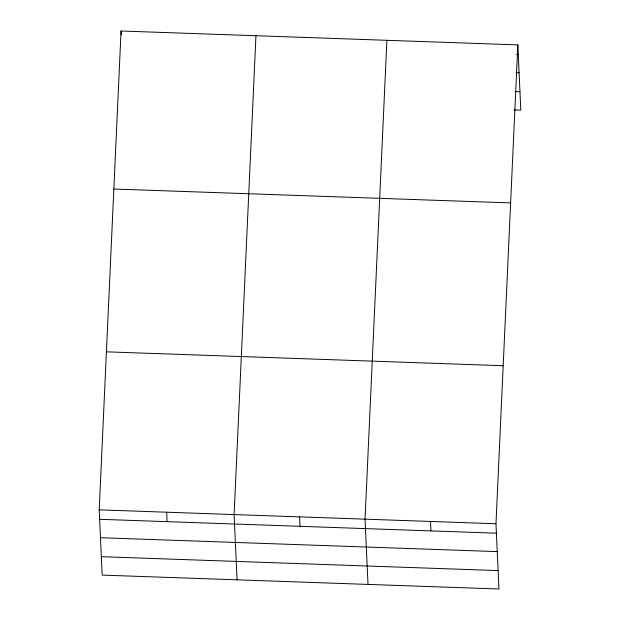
<?xml version="1.0" encoding="UTF-8"?>
<svg xmlns="http://www.w3.org/2000/svg" width="620" height="620" viewBox="0 0 620 620"><rect width="100%" height="100%" fill="white"/><g stroke="black" fill="none" stroke-linecap="round" stroke-linejoin="round"><path stroke-width="0.93" d="M517.832 44.896L495.977 523.745L498.945 589L102.168 575.104L99.208 509.849L121.055 31L517.832 44.896L520.792 110.151L514.058 109.918M255.959 35.727L234.112 514.569L237.072 579.832M386.896 40.308L365.041 519.157L368.009 584.412M516.336 54.281L518.258 54.351M516.212 72.664L519.095 72.765M515.143 91.566L519.955 91.737M113.848 189.023L510.617 202.918M106.415 351.827L503.192 365.722M99.208 509.849L495.977 523.745M99.634 519.296L496.411 533.192M100.471 537.718L497.248 551.614M101.331 556.69L498.108 570.586M430.512 521.451L430.939 530.906M299.576 516.863L300.003 526.318M166.656 512.205L167.09 521.66M121.055 31L121.225 34.782"/></g></svg>
